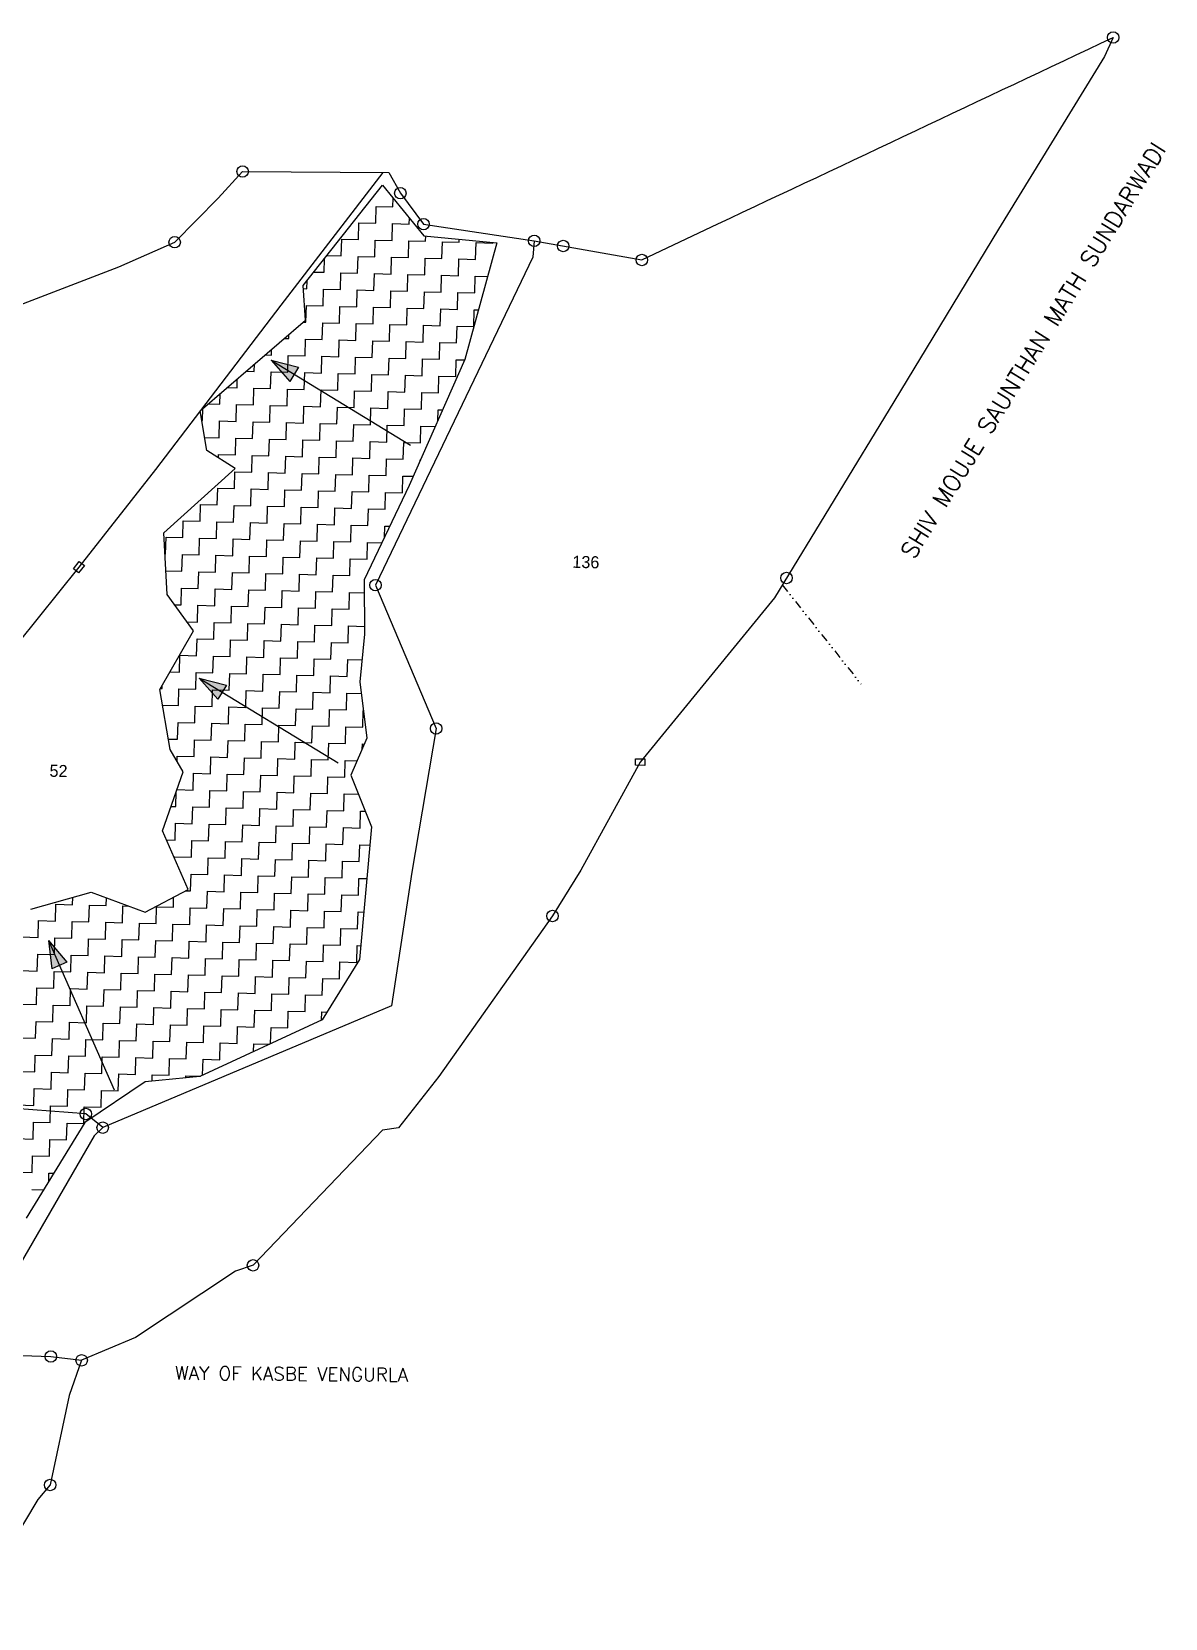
# Model space of a CAD drawing. Header units: metres. Extents: x 351065 to 355926, y 1754202 to 1757814.
# Drawn here: x 355243 to 355926, y 1756716 to 1757672 of the extents above; entities that cross this region are included whole.
import ezdxf

# ---------------------------------------------------------------- set-up
doc = ezdxf.new("R2010")
doc.units = ezdxf.units.M
doc.header["$MEASUREMENT"] = 0
doc.linetypes.add('DIVIDE', pattern=[1.25, 0.5, -0.25, 0, -0.25, 0, -0.25])
for name, color, linetype in [('POLY_HATCH', 12, 'Continuous'), ('POLY_PARCEL', 6, 'Continuous'), ('TEXT_MAPOUT', 7, 'Continuous'), ('TEXT_PARCEL', 7, 'Continuous'), ('V_BOUND_LINE', 7, 'Continuous'), ('V_DIVIDE_LINE', 7, 'DIVIDE')]:
    doc.layers.add(name, color=color, linetype=linetype)
doc.styles.get("Standard").update_dxf_attribs({"font": 'simplex.shx'})
doc.styles.add('TEXT_MAP', font='', dxfattribs={"height": 2.5})
doc.styles.get('TEXT_MAP').set_extended_font_data('Kruti Dev 050')

msp = doc.modelspace()

# ---------------------------------------------------------------- hatches: boundary and pattern name
h = msp.add_hatch(color=256)
h.paths.add_polyline_path([(355401.56, 1757465.46), (355404.15, 1757469.72), (355387.64, 1757473.94)])
h.paths.add_polyline_path([(355387.64, 1757473.94), (355398.97, 1757461.21), (355401.56, 1757465.46)])
h = msp.add_hatch(color=256)
h.paths.add_polyline_path([(355358.11, 1757274.09), (355360.7, 1757278.35), (355344.18, 1757282.56)])
h.paths.add_polyline_path([(355344.18, 1757282.56), (355355.52, 1757269.83), (355358.11, 1757274.09)])
h = msp.add_hatch(color=256)
h.paths.add_polyline_path([(355259.98, 1757109.56), (355264.55, 1757111.58), (355253.41, 1757124.48)])
h.paths.add_polyline_path([(355253.41, 1757124.48), (355255.42, 1757107.55), (355259.98, 1757109.56)])

# ---------------------------------------------------------------- linework, layer by layer
for points in [[(355387.64, 1757473.94), (355471.52, 1757422.87)], [(355387.64, 1757473.94), (355398.97, 1757461.21)], [(355387.64, 1757473.94), (355404.15, 1757469.72)], [(355404.15, 1757469.72), (355398.97, 1757461.21)], [(355344.18, 1757282.56), (355428.07, 1757231.5)], [(355344.18, 1757282.56), (355355.52, 1757269.83)], [(355344.18, 1757282.56), (355360.7, 1757278.35)], [(355360.7, 1757278.35), (355355.52, 1757269.83)], [(355253.41, 1757124.48), (355293.01, 1757034.61)], [(355253.41, 1757124.48), (355255.42, 1757107.55)], [(355253.41, 1757124.48), (355264.55, 1757111.58)], [(355264.55, 1757111.58), (355255.42, 1757107.55)]]:
    msp.add_lwpolyline(points)
for points in [[(355268.52, 1757348.41), (355272, 1757352.84), (355275.06, 1757350.44), (355271.59, 1757346.01)], [(355607.23, 1757234.01), (355612.86, 1757233.86), (355612.76, 1757229.97), (355607.13, 1757230.11)]]:
    msp.add_lwpolyline(points, close=True)
for centre in [(355894.97, 1757668.38), (355370.42, 1757587.62), (355465.48, 1757574.59), (355479.48, 1757555.99), (355329.49, 1757545.04), (355546.14, 1757545.88), (355563.62, 1757542.78), (355611.02, 1757534.38), (355698.16, 1757342.87), (355450.44, 1757338.52), (355487.01, 1757252.21), (355557.15, 1757139.31), (355275.96, 1757020.1), (355286.09, 1757011.87), (355376.71, 1756928.94), (355254.87, 1756874), (355273.41, 1756871.74), (355254.4, 1756796.67)]:
    msp.add_circle(centre, 3.45)
at = {"layer": 'POLY_HATCH'}
for p, q in [((355406.95, 1757519.02), (355454.71, 1757579.34)), ((355454.71, 1757579.34), (355479.6, 1757548.95)), ((355479.6, 1757548.95), (355523.66, 1757544.74)), ((355523.66, 1757544.74), (355504.39, 1757474.46)), ((355408.31, 1757498.07), (355406.95, 1757519.02)), ((355344.87, 1757443.48), (355408.31, 1757498.07)), ((355504.39, 1757474.46), (355470.82, 1757398.54)), ((355348.78, 1757419.58), (355344.87, 1757443.48)), ((355365.97, 1757408.88), (355348.78, 1757419.58)), ((355322.86, 1757369.98), (355365.97, 1757408.88)), ((355470.82, 1757398.54), (355443.69, 1757341.79)), ((355325, 1757333), (355322.86, 1757369.98)), ((355340.86, 1757311.05), (355325, 1757333)), ((355443.69, 1757341.79), (355443.87, 1757308.96)), ((355320.44, 1757275.67), (355340.86, 1757311.05)), ((355443.87, 1757308.96), (355441.08, 1757280.31)), ((355326.71, 1757239.61), (355320.44, 1757275.67)), ((355441.08, 1757280.31), (355445.35, 1757246.35)), ((355334.58, 1757226.07), (355326.71, 1757239.61)), ((355445.35, 1757246.35), (355435.53, 1757224.03)), ((355322.16, 1757190.61), (355334.58, 1757226.07)), ((355435.53, 1757224.03), (355448.08, 1757192.93)), ((355337.69, 1757155.33), (355322.16, 1757190.61)), ((355448.08, 1757192.93), (355440.9, 1757113.11)), ((355242.9, 1757143.4), (355279.11, 1757153.76)), ((355279.11, 1757153.76), (355311.66, 1757141.64)), ((355311.66, 1757141.64), (355337.69, 1757155.33)), ((355440.9, 1757113.11), (355418.4, 1757076.76)), ((355418.4, 1757076.76), (355344.61, 1757042.75)), ((355311.66, 1757039.49), (355275.4, 1757014.91)), ((355344.61, 1757042.75), (355311.66, 1757039.49)), ((355275.4, 1757014.91), (355240.04, 1756957.35))]:
    msp.add_line(p, q, dxfattribs=at)
at = {"layer": 'POLY_HATCH', "linetype": 'Continuous'}
for p, q in [((355450.61, 1757556.52), (355450.87, 1757566.64)), ((355450.87, 1757566.64), (355460.99, 1757566.38)), ((355460.99, 1757566.38), (355461.12, 1757571.51)), ((355440.24, 1757546.66), (355440.5, 1757556.78)), ((355440.5, 1757556.78), (355450.61, 1757556.52)), ((355460.47, 1757546.14), (355460.73, 1757556.26)), ((355460.73, 1757556.26), (355470.85, 1757556)), ((355470.85, 1757556), (355470.94, 1757559.53)), ((355429.86, 1757536.81), (355430.12, 1757546.92)), ((355430.12, 1757546.92), (355440.24, 1757546.66)), ((355450.1, 1757536.29), (355450.36, 1757546.4)), ((355450.36, 1757546.4), (355460.47, 1757546.14)), ((355470.33, 1757535.77), (355470.59, 1757545.88)), ((355470.59, 1757545.88), (355480.71, 1757545.63)), ((355480.71, 1757545.63), (355480.79, 1757548.84)), ((355490.56, 1757535.25), (355490.82, 1757545.37)), ((355490.82, 1757545.37), (355500.94, 1757545.11)), ((355500.94, 1757545.11), (355500.99, 1757546.91)), ((355510.8, 1757534.73), (355511.06, 1757544.85)), ((355511.06, 1757544.85), (355521.17, 1757544.59)), ((355521.17, 1757544.59), (355521.19, 1757544.98)), ((355419.48, 1757526.95), (355419.69, 1757535.12)), ((355421.21, 1757537.03), (355429.86, 1757536.81)), ((355439.72, 1757526.43), (355439.98, 1757536.55)), ((355439.98, 1757536.55), (355450.1, 1757536.29)), ((355459.95, 1757525.91), (355460.21, 1757536.03)), ((355460.21, 1757536.03), (355470.33, 1757535.77)), ((355480.19, 1757525.39), (355480.45, 1757535.51)), ((355480.45, 1757535.51), (355490.56, 1757535.25)), ((355500.42, 1757524.87), (355500.68, 1757534.99)), ((355500.68, 1757534.99), (355510.8, 1757534.73)), ((355413.35, 1757527.11), (355419.48, 1757526.95)), ((355429.34, 1757516.57), (355429.6, 1757526.69)), ((355429.6, 1757526.69), (355439.72, 1757526.43)), ((355449.58, 1757516.05), (355449.84, 1757526.17)), ((355449.84, 1757526.17), (355459.95, 1757525.91)), ((355469.81, 1757515.53), (355470.07, 1757525.65)), ((355470.07, 1757525.65), (355480.19, 1757525.39)), ((355490.04, 1757515.01), (355490.3, 1757525.13)), ((355490.3, 1757525.13), (355500.42, 1757524.87)), ((355510.28, 1757514.5), (355510.54, 1757524.61)), ((355510.54, 1757524.61), (355518.09, 1757524.42)), ((355407.07, 1757517.14), (355409.11, 1757517.09)), ((355409.11, 1757517.09), (355409.23, 1757521.9)), ((355418.97, 1757506.71), (355419.22, 1757516.83)), ((355419.22, 1757516.83), (355429.34, 1757516.57)), ((355439.2, 1757506.2), (355439.46, 1757516.31)), ((355439.46, 1757516.31), (355449.58, 1757516.05)), ((355459.43, 1757505.68), (355459.69, 1757515.79)), ((355459.69, 1757515.79), (355469.81, 1757515.53)), ((355479.67, 1757505.16), (355479.93, 1757515.27)), ((355479.93, 1757515.27), (355490.04, 1757515.01)), ((355499.9, 1757504.64), (355500.16, 1757514.75)), ((355500.16, 1757514.75), (355510.28, 1757514.5)), ((355408.59, 1757496.86), (355408.85, 1757506.97)), ((355408.85, 1757506.97), (355418.97, 1757506.71)), ((355428.82, 1757496.34), (355429.08, 1757506.45)), ((355429.08, 1757506.45), (355439.2, 1757506.2)), ((355449.06, 1757495.82), (355449.32, 1757505.94)), ((355449.32, 1757505.94), (355459.43, 1757505.68)), ((355469.29, 1757495.3), (355469.55, 1757505.42)), ((355469.55, 1757505.42), (355479.67, 1757505.16)), ((355489.53, 1757494.78), (355489.79, 1757504.9)), ((355489.79, 1757504.9), (355499.9, 1757504.64)), ((355406.95, 1757496.9), (355408.59, 1757496.86)), ((355418.45, 1757486.48), (355418.71, 1757496.6)), ((355418.71, 1757496.6), (355428.82, 1757496.34)), ((355438.68, 1757485.96), (355438.94, 1757496.08)), ((355438.94, 1757496.08), (355449.06, 1757495.82)), ((355458.91, 1757485.44), (355459.17, 1757495.56)), ((355459.17, 1757495.56), (355469.29, 1757495.3)), ((355509.76, 1757494.26), (355510.02, 1757504.38)), ((355510.02, 1757504.38), (355512.58, 1757504.31)), ((355395.53, 1757487.07), (355398.21, 1757487)), ((355398.21, 1757487), (355398.27, 1757489.43)), ((355408.07, 1757476.62), (355408.33, 1757486.74)), ((355408.33, 1757486.74), (355418.45, 1757486.48)), ((355428.3, 1757476.1), (355428.56, 1757486.22)), ((355428.56, 1757486.22), (355438.68, 1757485.96)), ((355448.54, 1757475.58), (355448.8, 1757485.7)), ((355448.8, 1757485.7), (355458.91, 1757485.44)), ((355479.15, 1757484.92), (355479.41, 1757495.04)), ((355479.41, 1757495.04), (355489.53, 1757494.78)), ((355499.38, 1757484.4), (355499.64, 1757494.52)), ((355499.64, 1757494.52), (355509.76, 1757494.26)), ((355384.1, 1757477.24), (355387.84, 1757477.14)), ((355387.84, 1757477.14), (355387.92, 1757480.52)), ((355397.69, 1757466.77), (355397.95, 1757476.88)), ((355397.95, 1757476.88), (355408.07, 1757476.62)), ((355417.93, 1757466.25), (355418.19, 1757476.36)), ((355418.19, 1757476.36), (355428.3, 1757476.1)), ((355468.77, 1757475.07), (355469.03, 1757485.18)), ((355469.03, 1757485.18), (355479.15, 1757484.92)), ((355489.01, 1757474.55), (355489.27, 1757484.66)), ((355489.27, 1757484.66), (355499.38, 1757484.4)), ((355372.68, 1757467.41), (355377.46, 1757467.28)), ((355377.46, 1757467.28), (355377.57, 1757471.61)), ((355387.32, 1757456.91), (355387.58, 1757467.02)), ((355387.58, 1757467.02), (355397.69, 1757466.77)), ((355438.16, 1757465.73), (355438.42, 1757475.84)), ((355438.42, 1757475.84), (355448.54, 1757475.58)), ((355458.4, 1757465.21), (355458.66, 1757475.32)), ((355458.66, 1757475.32), (355468.77, 1757475.07)), ((355478.63, 1757464.69), (355478.89, 1757474.81)), ((355478.89, 1757474.81), (355489.01, 1757474.55)), ((355498.86, 1757464.17), (355499.12, 1757474.29)), ((355499.12, 1757474.29), (355504.26, 1757474.15)), ((355361.26, 1757457.58), (355367.08, 1757457.43)), ((355367.08, 1757457.43), (355367.22, 1757462.71)), ((355376.94, 1757447.05), (355377.2, 1757457.17)), ((355377.2, 1757457.17), (355387.32, 1757456.91)), ((355407.55, 1757456.39), (355407.81, 1757466.51)), ((355407.81, 1757466.51), (355417.93, 1757466.25)), ((355427.78, 1757455.87), (355428.04, 1757465.99)), ((355428.04, 1757465.99), (355438.16, 1757465.73)), ((355448.02, 1757455.35), (355448.28, 1757465.47)), ((355448.28, 1757465.47), (355458.4, 1757465.21)), ((355468.25, 1757454.83), (355468.51, 1757464.95)), ((355468.51, 1757464.95), (355478.63, 1757464.69)), ((355488.49, 1757454.31), (355488.75, 1757464.43)), ((355488.75, 1757464.43), (355498.86, 1757464.17)), ((355349.83, 1757447.75), (355356.71, 1757447.57)), ((355356.71, 1757447.57), (355356.86, 1757453.8)), ((355397.17, 1757446.53), (355397.43, 1757456.65)), ((355397.43, 1757456.65), (355407.55, 1757456.39)), ((355417.41, 1757446.01), (355417.67, 1757456.13)), ((355417.67, 1757456.13), (355427.78, 1757455.87)), ((355437.64, 1757445.49), (355437.9, 1757455.61)), ((355437.9, 1757455.61), (355448.02, 1757455.35)), ((355457.88, 1757444.97), (355458.14, 1757455.09)), ((355458.14, 1757455.09), (355468.25, 1757454.83)), ((355478.11, 1757444.45), (355478.37, 1757454.57)), ((355478.37, 1757454.57), (355488.49, 1757454.31)), ((355346.33, 1757437.71), (355346.51, 1757444.89)), ((355366.56, 1757437.19), (355366.82, 1757447.31)), ((355366.82, 1757447.31), (355376.94, 1757447.05)), ((355386.8, 1757436.67), (355387.06, 1757446.79)), ((355387.06, 1757446.79), (355397.17, 1757446.53)), ((355407.03, 1757436.15), (355407.29, 1757446.27)), ((355407.29, 1757446.27), (355417.41, 1757446.01)), ((355427.27, 1757435.63), (355427.52, 1757445.75)), ((355427.52, 1757445.75), (355437.64, 1757445.49)), ((355447.5, 1757435.12), (355447.76, 1757445.23)), ((355447.76, 1757445.23), (355457.88, 1757444.97)), ((355467.73, 1757434.6), (355467.99, 1757444.71)), ((355467.99, 1757444.71), (355478.11, 1757444.45)), ((355488.06, 1757437.52), (355488.23, 1757444.19)), ((355488.23, 1757444.19), (355490.98, 1757444.12)), ((355345.81, 1757437.72), (355346.33, 1757437.71)), ((355356.19, 1757427.33), (355356.45, 1757437.45)), ((355356.45, 1757437.45), (355366.56, 1757437.19)), ((355376.42, 1757426.82), (355376.68, 1757436.93)), ((355376.68, 1757436.93), (355386.8, 1757436.67)), ((355396.65, 1757426.3), (355396.91, 1757436.41)), ((355396.91, 1757436.41), (355407.03, 1757436.15)), ((355416.89, 1757425.78), (355417.15, 1757435.89)), ((355417.15, 1757435.89), (355427.27, 1757435.63)), ((355437.12, 1757425.26), (355437.38, 1757435.38)), ((355437.38, 1757435.38), (355447.5, 1757435.12)), ((355457.36, 1757424.74), (355457.62, 1757434.86)), ((355457.62, 1757434.86), (355467.73, 1757434.6)), ((355477.59, 1757424.22), (355477.85, 1757434.34)), ((355477.85, 1757434.34), (355486.55, 1757434.11)), ((355347.48, 1757427.56), (355356.19, 1757427.33)), ((355366.04, 1757416.96), (355366.3, 1757427.08)), ((355366.3, 1757427.08), (355376.42, 1757426.82)), ((355386.28, 1757416.44), (355386.54, 1757426.56)), ((355386.54, 1757426.56), (355396.65, 1757426.3)), ((355406.51, 1757415.92), (355406.77, 1757426.04)), ((355406.77, 1757426.04), (355416.89, 1757425.78)), ((355426.75, 1757415.4), (355427.01, 1757425.52)), ((355427.01, 1757425.52), (355437.12, 1757425.26)), ((355446.98, 1757414.88), (355447.24, 1757425)), ((355447.24, 1757425), (355457.36, 1757424.74)), ((355467.21, 1757414.36), (355467.47, 1757424.48)), ((355467.47, 1757424.48), (355477.59, 1757424.22)), ((355355.87, 1757415.17), (355355.93, 1757417.22)), ((355355.93, 1757417.22), (355366.04, 1757416.96)), ((355375.9, 1757406.58), (355376.16, 1757416.7)), ((355376.16, 1757416.7), (355386.28, 1757416.44)), ((355396.14, 1757406.06), (355396.39, 1757416.18)), ((355396.39, 1757416.18), (355406.51, 1757415.92)), ((355416.37, 1757405.54), (355416.63, 1757415.66)), ((355416.63, 1757415.66), (355426.75, 1757415.4)), ((355436.6, 1757405.02), (355436.86, 1757415.14)), ((355436.86, 1757415.14), (355446.98, 1757414.88)), ((355456.84, 1757404.5), (355457.1, 1757414.62)), ((355457.1, 1757414.62), (355467.21, 1757414.36)), ((355477.31, 1757413.22), (355477.33, 1757414.1)), ((355477.33, 1757414.1), (355477.7, 1757414.09)), ((355365.52, 1757396.72), (355365.78, 1757406.84)), ((355365.78, 1757406.84), (355375.9, 1757406.58)), ((355385.76, 1757396.2), (355386.02, 1757406.32)), ((355386.02, 1757406.32), (355396.14, 1757406.06)), ((355405.99, 1757395.69), (355406.25, 1757405.8)), ((355406.25, 1757405.8), (355416.37, 1757405.54)), ((355426.23, 1757395.17), (355426.49, 1757405.28)), ((355426.49, 1757405.28), (355436.6, 1757405.02)), ((355446.46, 1757394.65), (355446.72, 1757404.76)), ((355446.72, 1757404.76), (355456.84, 1757404.5)), ((355466.7, 1757394.13), (355466.96, 1757404.25)), ((355466.96, 1757404.25), (355473.27, 1757404.08)), ((355355.15, 1757386.87), (355355.41, 1757396.98)), ((355355.41, 1757396.98), (355365.52, 1757396.72)), ((355375.38, 1757386.35), (355375.64, 1757396.46)), ((355375.64, 1757396.46), (355385.76, 1757396.2)), ((355395.62, 1757385.83), (355395.88, 1757395.95)), ((355395.88, 1757395.95), (355405.99, 1757395.69)), ((355415.85, 1757385.31), (355416.11, 1757395.43)), ((355416.11, 1757395.43), (355426.23, 1757395.17)), ((355436.08, 1757384.79), (355436.34, 1757394.91)), ((355436.34, 1757394.91), (355446.46, 1757394.65)), ((355456.32, 1757384.27), (355456.58, 1757394.39)), ((355456.58, 1757394.39), (355466.7, 1757394.13)), ((355344.77, 1757377.01), (355345.03, 1757387.13)), ((355345.03, 1757387.13), (355355.15, 1757386.87)), ((355365.01, 1757376.49), (355365.26, 1757386.61)), ((355365.26, 1757386.61), (355375.38, 1757386.35)), ((355385.24, 1757375.97), (355385.5, 1757386.09)), ((355385.5, 1757386.09), (355395.62, 1757385.83)), ((355405.47, 1757375.45), (355405.73, 1757385.57)), ((355405.73, 1757385.57), (355415.85, 1757385.31)), ((355425.71, 1757374.93), (355425.97, 1757385.05)), ((355425.97, 1757385.05), (355436.08, 1757384.79)), ((355445.94, 1757374.41), (355446.2, 1757384.53)), ((355446.2, 1757384.53), (355456.32, 1757384.27)), ((355334.39, 1757367.15), (355334.65, 1757377.27)), ((355334.65, 1757377.27), (355344.77, 1757377.01)), ((355354.63, 1757366.63), (355354.89, 1757376.75)), ((355354.89, 1757376.75), (355365.01, 1757376.49)), ((355374.86, 1757366.11), (355375.12, 1757376.23)), ((355375.12, 1757376.23), (355385.24, 1757375.97)), ((355395.1, 1757365.59), (355395.36, 1757375.71)), ((355395.36, 1757375.71), (355405.47, 1757375.45)), ((355415.33, 1757365.07), (355415.59, 1757375.19)), ((355415.59, 1757375.19), (355425.71, 1757374.93)), ((355435.57, 1757364.56), (355435.83, 1757374.67)), ((355435.83, 1757374.67), (355445.94, 1757374.41)), ((355455.88, 1757367.3), (355456.06, 1757374.15)), ((355456.06, 1757374.15), (355459.12, 1757374.07)), ((355324.02, 1757357.29), (355324.28, 1757367.41)), ((355324.28, 1757367.41), (355334.39, 1757367.15)), ((355344.25, 1757356.77), (355344.51, 1757366.89)), ((355344.51, 1757366.89), (355354.63, 1757366.63)), ((355364.49, 1757356.26), (355364.75, 1757366.37)), ((355364.75, 1757366.37), (355374.86, 1757366.11)), ((355384.72, 1757355.74), (355384.98, 1757365.85)), ((355384.98, 1757365.85), (355395.1, 1757365.59)), ((355404.95, 1757355.22), (355405.21, 1757365.33)), ((355405.21, 1757365.33), (355415.33, 1757365.07)), ((355425.19, 1757354.7), (355425.45, 1757364.82)), ((355425.45, 1757364.82), (355435.57, 1757364.56)), ((355445.42, 1757354.18), (355445.68, 1757364.3)), ((355445.68, 1757364.3), (355454.34, 1757364.07)), ((355323.59, 1757357.3), (355324.02, 1757357.29)), ((355333.88, 1757346.92), (355334.13, 1757357.03)), ((355334.13, 1757357.03), (355344.25, 1757356.77)), ((355354.11, 1757346.4), (355354.37, 1757356.52)), ((355354.37, 1757356.52), (355364.49, 1757356.26)), ((355374.34, 1757345.88), (355374.6, 1757356)), ((355374.6, 1757356), (355384.72, 1757355.74)), ((355394.58, 1757345.36), (355394.84, 1757355.48)), ((355394.84, 1757355.48), (355404.95, 1757355.22)), ((355414.81, 1757344.84), (355415.07, 1757354.96)), ((355415.07, 1757354.96), (355425.19, 1757354.7)), ((355435.05, 1757344.32), (355435.31, 1757354.44)), ((355435.31, 1757354.44), (355445.42, 1757354.18)), ((355324.18, 1757347.17), (355333.88, 1757346.92)), ((355343.73, 1757336.54), (355343.99, 1757346.66)), ((355343.99, 1757346.66), (355354.11, 1757346.4)), ((355363.97, 1757336.02), (355364.23, 1757346.14)), ((355364.23, 1757346.14), (355374.34, 1757345.88)), ((355384.2, 1757335.5), (355384.46, 1757345.62)), ((355384.46, 1757345.62), (355394.58, 1757345.36)), ((355404.44, 1757334.98), (355404.69, 1757345.1)), ((355404.69, 1757345.1), (355414.81, 1757344.84)), ((355424.67, 1757334.46), (355424.93, 1757344.58)), ((355424.93, 1757344.58), (355435.05, 1757344.32)), ((355333.36, 1757326.68), (355333.62, 1757336.8)), ((355333.62, 1757336.8), (355343.73, 1757336.54)), ((355353.59, 1757326.16), (355353.85, 1757336.28)), ((355353.85, 1757336.28), (355363.97, 1757336.02)), ((355373.82, 1757325.64), (355374.08, 1757335.76)), ((355374.08, 1757335.76), (355384.2, 1757335.5)), ((355394.06, 1757325.13), (355394.32, 1757335.24)), ((355394.32, 1757335.24), (355404.44, 1757334.98)), ((355414.29, 1757324.61), (355414.55, 1757334.72)), ((355414.55, 1757334.72), (355424.67, 1757334.46)), ((355434.53, 1757324.09), (355434.79, 1757334.2)), ((355434.79, 1757334.2), (355443.73, 1757333.97)), ((355329.49, 1757326.78), (355333.36, 1757326.68)), ((355343.21, 1757316.31), (355343.47, 1757326.42)), ((355343.47, 1757326.42), (355353.59, 1757326.16)), ((355363.45, 1757315.79), (355363.71, 1757325.9)), ((355363.71, 1757325.9), (355373.82, 1757325.64)), ((355383.68, 1757315.27), (355383.94, 1757325.38)), ((355383.94, 1757325.38), (355394.06, 1757325.13)), ((355403.92, 1757314.75), (355404.18, 1757324.87)), ((355404.18, 1757324.87), (355414.29, 1757324.61)), ((355424.15, 1757314.23), (355424.41, 1757324.35)), ((355424.41, 1757324.35), (355434.53, 1757324.09)), ((355336.95, 1757316.47), (355343.21, 1757316.31)), ((355353.07, 1757305.93), (355353.33, 1757316.05)), ((355353.33, 1757316.05), (355363.45, 1757315.79)), ((355373.31, 1757305.41), (355373.56, 1757315.53)), ((355373.56, 1757315.53), (355383.68, 1757315.27)), ((355393.54, 1757304.89), (355393.8, 1757315.01)), ((355393.8, 1757315.01), (355403.92, 1757314.75)), ((355413.77, 1757304.37), (355414.03, 1757314.49)), ((355414.03, 1757314.49), (355424.15, 1757314.23)), ((355434.01, 1757303.85), (355434.27, 1757313.97)), ((355434.27, 1757313.97), (355443.84, 1757313.72)), ((355342.69, 1757296.07), (355342.95, 1757306.19)), ((355342.95, 1757306.19), (355353.07, 1757305.93)), ((355362.93, 1757295.55), (355363.19, 1757305.67)), ((355363.19, 1757305.67), (355373.31, 1757305.41)), ((355383.16, 1757295.03), (355383.42, 1757305.15)), ((355383.42, 1757305.15), (355393.54, 1757304.89)), ((355403.4, 1757294.51), (355403.66, 1757304.63)), ((355403.66, 1757304.63), (355413.77, 1757304.37)), ((355332.32, 1757286.21), (355332.58, 1757296.33)), ((355332.58, 1757296.33), (355342.69, 1757296.07)), ((355352.55, 1757285.7), (355352.81, 1757295.81)), ((355352.81, 1757295.81), (355362.93, 1757295.55)), ((355372.79, 1757285.18), (355373.05, 1757295.29)), ((355373.05, 1757295.29), (355383.16, 1757295.03)), ((355393.02, 1757284.66), (355393.28, 1757294.77)), ((355393.28, 1757294.77), (355403.4, 1757294.51)), ((355423.63, 1757294), (355423.89, 1757304.11)), ((355423.89, 1757304.11), (355434.01, 1757303.85)), ((355326.61, 1757286.36), (355332.32, 1757286.21)), ((355342.18, 1757275.84), (355342.43, 1757285.95)), ((355342.43, 1757285.95), (355352.55, 1757285.7)), ((355362.41, 1757275.32), (355362.67, 1757285.44)), ((355362.67, 1757285.44), (355372.79, 1757285.18)), ((355413.25, 1757284.14), (355413.51, 1757294.25)), ((355413.51, 1757294.25), (355423.63, 1757294)), ((355433.49, 1757283.62), (355433.75, 1757293.74)), ((355433.75, 1757293.74), (355442.37, 1757293.51)), ((355320.86, 1757276.38), (355321.94, 1757276.36)), ((355321.94, 1757276.36), (355321.99, 1757278.35)), ((355331.8, 1757265.98), (355332.06, 1757276.1)), ((355332.06, 1757276.1), (355342.18, 1757275.84)), ((355352.03, 1757265.46), (355352.29, 1757275.58)), ((355352.29, 1757275.58), (355362.41, 1757275.32)), ((355382.64, 1757274.8), (355382.9, 1757284.92)), ((355382.9, 1757284.92), (355393.02, 1757284.66)), ((355402.88, 1757274.28), (355403.14, 1757284.4)), ((355403.14, 1757284.4), (355413.25, 1757284.14)), ((355423.11, 1757273.76), (355423.37, 1757283.88)), ((355423.37, 1757283.88), (355433.49, 1757283.62)), ((355322.08, 1757266.23), (355331.8, 1757265.98)), ((355372.27, 1757264.94), (355372.53, 1757275.06)), ((355372.53, 1757275.06), (355382.64, 1757274.8)), ((355392.5, 1757264.42), (355392.76, 1757274.54)), ((355392.76, 1757274.54), (355402.88, 1757274.28)), ((355412.74, 1757263.9), (355412.99, 1757274.02)), ((355412.99, 1757274.02), (355423.11, 1757273.76)), ((355432.97, 1757263.38), (355433.23, 1757273.5)), ((355433.23, 1757273.5), (355441.96, 1757273.28)), ((355341.66, 1757255.6), (355341.92, 1757265.72)), ((355341.92, 1757265.72), (355352.03, 1757265.46)), ((355361.89, 1757255.08), (355362.15, 1757265.2)), ((355362.15, 1757265.2), (355372.27, 1757264.94)), ((355382.12, 1757254.57), (355382.38, 1757264.68)), ((355382.38, 1757264.68), (355392.5, 1757264.42)), ((355402.36, 1757254.05), (355402.62, 1757264.16)), ((355402.62, 1757264.16), (355412.74, 1757263.9)), ((355422.59, 1757253.53), (355422.85, 1757263.64)), ((355422.85, 1757263.64), (355432.97, 1757263.38)), ((355442.83, 1757253.01), (355443.09, 1757263.12)), ((355443.09, 1757263.12), (355443.24, 1757263.12)), ((355331.28, 1757245.75), (355331.54, 1757255.86)), ((355331.54, 1757255.86), (355341.66, 1757255.6)), ((355351.51, 1757245.23), (355351.77, 1757255.34)), ((355351.77, 1757255.34), (355361.89, 1757255.08)), ((355371.75, 1757244.71), (355372.01, 1757254.82)), ((355372.01, 1757254.82), (355382.12, 1757254.57)), ((355391.98, 1757244.19), (355392.24, 1757254.31)), ((355392.24, 1757254.31), (355402.36, 1757254.05)), ((355412.22, 1757243.67), (355412.48, 1757253.79)), ((355412.48, 1757253.79), (355422.59, 1757253.53)), ((355432.45, 1757243.15), (355432.71, 1757253.27)), ((355432.71, 1757253.27), (355442.83, 1757253.01)), ((355325.62, 1757245.89), (355331.28, 1757245.75)), ((355341.14, 1757235.37), (355341.4, 1757245.49)), ((355341.4, 1757245.49), (355351.51, 1757245.23)), ((355361.37, 1757234.85), (355361.63, 1757244.97)), ((355361.63, 1757244.97), (355371.75, 1757244.71)), ((355381.61, 1757234.33), (355381.86, 1757244.45)), ((355381.86, 1757244.45), (355391.98, 1757244.19)), ((355401.84, 1757233.81), (355402.1, 1757243.93)), ((355402.1, 1757243.93), (355412.22, 1757243.67)), ((355422.07, 1757233.29), (355422.33, 1757243.41)), ((355422.33, 1757243.41), (355432.45, 1757243.15)), ((355442.49, 1757239.85), (355442.57, 1757242.89)), ((355442.57, 1757242.89), (355443.81, 1757242.86)), ((355330.94, 1757232.33), (355331.02, 1757235.63)), ((355331.02, 1757235.63), (355341.14, 1757235.37)), ((355350.99, 1757224.99), (355351.25, 1757235.11)), ((355351.25, 1757235.11), (355361.37, 1757234.85)), ((355371.23, 1757224.47), (355371.49, 1757234.59)), ((355371.49, 1757234.59), (355381.61, 1757234.33)), ((355391.46, 1757223.95), (355391.72, 1757234.07)), ((355391.72, 1757234.07), (355401.84, 1757233.81)), ((355411.7, 1757223.43), (355411.96, 1757233.55)), ((355411.96, 1757233.55), (355422.07, 1757233.29)), ((355431.93, 1757222.92), (355432.19, 1757233.03)), ((355432.19, 1757233.03), (355439.41, 1757232.85)), ((355340.62, 1757215.13), (355340.88, 1757225.25)), ((355340.88, 1757225.25), (355350.99, 1757224.99)), ((355360.85, 1757214.62), (355361.11, 1757224.73)), ((355361.11, 1757224.73), (355371.23, 1757224.47)), ((355381.09, 1757214.1), (355381.35, 1757224.21)), ((355381.35, 1757224.21), (355391.46, 1757223.95)), ((355401.32, 1757213.58), (355401.58, 1757223.69)), ((355401.58, 1757223.69), (355411.7, 1757223.43)), ((355421.55, 1757213.06), (355421.81, 1757223.18)), ((355421.81, 1757223.18), (355431.93, 1757222.92)), ((355330.24, 1757205.28), (355330.47, 1757214.35)), ((355330.84, 1757215.39), (355340.62, 1757215.13)), ((355350.48, 1757204.76), (355350.73, 1757214.88)), ((355350.73, 1757214.88), (355360.85, 1757214.62)), ((355370.71, 1757204.24), (355370.97, 1757214.36)), ((355370.97, 1757214.36), (355381.09, 1757214.1)), ((355390.94, 1757203.72), (355391.2, 1757213.84)), ((355391.2, 1757213.84), (355401.32, 1757213.58)), ((355411.18, 1757203.2), (355411.44, 1757213.32)), ((355411.44, 1757213.32), (355421.55, 1757213.06)), ((355431.41, 1757202.68), (355431.67, 1757212.8)), ((355431.67, 1757212.8), (355440.15, 1757212.58)), ((355327.32, 1757205.35), (355330.24, 1757205.28)), ((355340.1, 1757194.9), (355340.36, 1757205.02)), ((355340.36, 1757205.02), (355350.48, 1757204.76)), ((355360.33, 1757194.38), (355360.59, 1757204.5)), ((355360.59, 1757204.5), (355370.71, 1757204.24)), ((355380.57, 1757193.86), (355380.83, 1757203.98)), ((355380.83, 1757203.98), (355390.94, 1757203.72)), ((355400.8, 1757193.34), (355401.06, 1757203.46)), ((355401.06, 1757203.46), (355411.18, 1757203.2)), ((355421.04, 1757192.82), (355421.29, 1757202.94)), ((355421.29, 1757202.94), (355431.41, 1757202.68)), ((355441.27, 1757192.3), (355441.53, 1757202.42)), ((355441.53, 1757202.42), (355444.28, 1757202.35)), ((355329.72, 1757185.04), (355329.98, 1757195.16)), ((355329.98, 1757195.16), (355340.1, 1757194.9)), ((355349.96, 1757184.52), (355350.22, 1757194.64)), ((355350.22, 1757194.64), (355360.33, 1757194.38)), ((355370.19, 1757184), (355370.45, 1757194.12)), ((355370.45, 1757194.12), (355380.57, 1757193.86)), ((355390.42, 1757183.49), (355390.68, 1757193.6)), ((355390.68, 1757193.6), (355400.8, 1757193.34)), ((355410.66, 1757182.97), (355410.92, 1757193.08)), ((355410.92, 1757193.08), (355421.04, 1757192.82)), ((355430.89, 1757182.45), (355431.15, 1757192.56)), ((355431.15, 1757192.56), (355441.27, 1757192.3)), ((355324.55, 1757185.18), (355329.72, 1757185.04)), ((355339.58, 1757174.67), (355339.84, 1757184.78)), ((355339.84, 1757184.78), (355349.96, 1757184.52)), ((355359.81, 1757174.15), (355360.07, 1757184.26)), ((355360.07, 1757184.26), (355370.19, 1757184)), ((355380.05, 1757173.63), (355380.31, 1757183.75)), ((355380.31, 1757183.75), (355390.42, 1757183.49)), ((355400.28, 1757173.11), (355400.54, 1757183.23)), ((355400.54, 1757183.23), (355410.66, 1757182.97)), ((355420.52, 1757172.59), (355420.78, 1757182.71)), ((355420.78, 1757182.71), (355430.89, 1757182.45)), ((355440.75, 1757172.07), (355441.01, 1757182.19)), ((355441.01, 1757182.19), (355447.1, 1757182.03)), ((355329.44, 1757174.07), (355329.46, 1757174.93)), ((355329.46, 1757174.93), (355339.58, 1757174.67)), ((355349.44, 1757164.29), (355349.7, 1757174.41)), ((355349.7, 1757174.41), (355359.81, 1757174.15)), ((355369.67, 1757163.77), (355369.93, 1757173.89)), ((355369.93, 1757173.89), (355380.05, 1757173.63)), ((355389.91, 1757163.25), (355390.16, 1757173.37)), ((355390.16, 1757173.37), (355400.28, 1757173.11)), ((355410.14, 1757162.73), (355410.4, 1757172.85)), ((355410.4, 1757172.85), (355420.52, 1757172.59)), ((355430.37, 1757162.21), (355430.63, 1757172.33)), ((355430.63, 1757172.33), (355440.75, 1757172.07)), ((355339.06, 1757154.43), (355339.32, 1757164.55)), ((355339.32, 1757164.55), (355349.44, 1757164.29)), ((355359.29, 1757153.91), (355359.55, 1757164.03)), ((355359.55, 1757164.03), (355369.67, 1757163.77)), ((355379.53, 1757153.39), (355379.79, 1757163.51)), ((355379.79, 1757163.51), (355389.91, 1757163.25)), ((355399.76, 1757152.87), (355400.02, 1757162.99)), ((355400.02, 1757162.99), (355410.14, 1757162.73)), ((355420, 1757152.36), (355420.26, 1757162.47)), ((355420.26, 1757162.47), (355430.37, 1757162.21)), ((355440.23, 1757151.84), (355440.49, 1757161.95)), ((355440.49, 1757161.95), (355445.28, 1757161.83)), ((355336.12, 1757154.51), (355339.06, 1757154.43)), ((355348.92, 1757144.06), (355349.18, 1757154.17)), ((355349.18, 1757154.17), (355359.29, 1757153.91)), ((355369.15, 1757143.54), (355369.41, 1757153.65)), ((355369.41, 1757153.65), (355379.53, 1757153.39)), ((355389.39, 1757143.02), (355389.65, 1757153.13)), ((355389.65, 1757153.13), (355399.76, 1757152.87)), ((355409.62, 1757142.5), (355409.88, 1757152.62)), ((355409.88, 1757152.62), (355420, 1757152.36)), ((355429.85, 1757141.98), (355430.11, 1757152.1)), ((355430.11, 1757152.1), (355440.23, 1757151.84)), ((355257.6, 1757136.27), (355257.86, 1757146.39)), ((355257.86, 1757146.39), (355267.98, 1757146.13)), ((355267.98, 1757146.13), (355268.1, 1757150.61)), ((355277.84, 1757135.76), (355278.1, 1757145.87)), ((355278.1, 1757145.87), (355288.21, 1757145.61)), ((355288.21, 1757145.61), (355288.34, 1757150.32)), ((355298.07, 1757135.24), (355298.33, 1757145.35)), ((355298.33, 1757145.35), (355301.93, 1757145.26)), ((355318.31, 1757134.72), (355318.57, 1757144.83)), ((355318.57, 1757144.83), (355328.68, 1757144.57)), ((355328.68, 1757144.57), (355328.84, 1757150.68)), ((355338.54, 1757134.2), (355338.8, 1757144.32)), ((355338.8, 1757144.32), (355348.92, 1757144.06)), ((355358.78, 1757133.68), (355359.03, 1757143.8)), ((355359.03, 1757143.8), (355369.15, 1757143.54)), ((355379.01, 1757133.16), (355379.27, 1757143.28)), ((355379.27, 1757143.28), (355389.39, 1757143.02)), ((355399.24, 1757132.64), (355399.5, 1757142.76)), ((355399.5, 1757142.76), (355409.62, 1757142.5)), ((355419.48, 1757132.12), (355419.74, 1757142.24)), ((355419.74, 1757142.24), (355429.85, 1757141.98)), ((355247.23, 1757126.42), (355247.49, 1757136.53)), ((355247.49, 1757136.53), (355257.6, 1757136.27)), ((355267.46, 1757125.9), (355267.72, 1757136.02)), ((355267.72, 1757136.02), (355277.84, 1757135.76)), ((355287.7, 1757125.38), (355287.96, 1757135.5)), ((355287.96, 1757135.5), (355298.07, 1757135.24)), ((355307.93, 1757124.86), (355308.19, 1757134.98)), ((355308.19, 1757134.98), (355318.31, 1757134.72)), ((355328.16, 1757124.34), (355328.42, 1757134.46)), ((355328.42, 1757134.46), (355338.54, 1757134.2)), ((355348.4, 1757123.82), (355348.66, 1757133.94)), ((355348.66, 1757133.94), (355358.78, 1757133.68)), ((355368.63, 1757123.3), (355368.89, 1757133.42)), ((355368.89, 1757133.42), (355379.01, 1757133.16)), ((355388.87, 1757122.78), (355389.13, 1757132.9)), ((355389.13, 1757132.9), (355399.24, 1757132.64)), ((355409.1, 1757122.26), (355409.36, 1757132.38)), ((355409.36, 1757132.38), (355419.48, 1757132.12)), ((355439.71, 1757131.6), (355439.97, 1757141.72)), ((355439.97, 1757141.72), (355443.47, 1757141.63)), ((355237.11, 1757126.68), (355247.23, 1757126.42)), ((355257.08, 1757116.04), (355257.34, 1757126.16)), ((355257.34, 1757126.16), (355267.46, 1757125.9)), ((355277.32, 1757115.52), (355277.58, 1757125.64)), ((355277.58, 1757125.64), (355287.7, 1757125.38)), ((355297.55, 1757115), (355297.81, 1757125.12)), ((355297.81, 1757125.12), (355307.93, 1757124.86)), ((355317.79, 1757114.48), (355318.05, 1757124.6)), ((355318.05, 1757124.6), (355328.16, 1757124.34)), ((355338.02, 1757113.96), (355338.28, 1757124.08)), ((355338.28, 1757124.08), (355348.4, 1757123.82)), ((355358.26, 1757113.44), (355358.52, 1757123.56)), ((355358.52, 1757123.56), (355368.63, 1757123.3)), ((355378.49, 1757112.93), (355378.75, 1757123.04)), ((355378.75, 1757123.04), (355388.87, 1757122.78)), ((355429.34, 1757121.74), (355429.59, 1757131.86)), ((355429.59, 1757131.86), (355439.71, 1757131.6)), ((355246.71, 1757106.18), (355246.97, 1757116.3)), ((355246.97, 1757116.3), (355257.08, 1757116.04)), ((355266.94, 1757105.66), (355267.2, 1757115.78)), ((355267.2, 1757115.78), (355277.32, 1757115.52)), ((355287.18, 1757105.14), (355287.44, 1757115.26)), ((355287.44, 1757115.26), (355297.55, 1757115)), ((355307.41, 1757104.63), (355307.67, 1757114.74)), ((355307.67, 1757114.74), (355317.79, 1757114.48)), ((355327.64, 1757104.11), (355327.9, 1757114.22)), ((355327.9, 1757114.22), (355338.02, 1757113.96)), ((355347.88, 1757103.59), (355348.14, 1757113.7)), ((355348.14, 1757113.7), (355358.26, 1757113.44)), ((355368.11, 1757103.07), (355368.37, 1757113.18)), ((355368.37, 1757113.18), (355378.49, 1757112.93)), ((355398.72, 1757112.41), (355398.98, 1757122.52)), ((355398.98, 1757122.52), (355409.1, 1757122.26)), ((355418.96, 1757111.89), (355419.22, 1757122)), ((355419.22, 1757122), (355429.34, 1757121.74)), ((355439.19, 1757111.37), (355439.45, 1757121.48)), ((355439.45, 1757121.48), (355441.65, 1757121.43)), ((355236.59, 1757106.44), (355246.71, 1757106.18)), ((355256.57, 1757095.81), (355256.83, 1757105.92)), ((355256.83, 1757105.92), (355266.94, 1757105.66)), ((355276.8, 1757095.29), (355277.06, 1757105.4)), ((355277.06, 1757105.4), (355287.18, 1757105.14)), ((355297.03, 1757094.77), (355297.29, 1757104.88)), ((355297.29, 1757104.88), (355307.41, 1757104.63)), ((355317.27, 1757094.25), (355317.53, 1757104.37)), ((355317.53, 1757104.37), (355327.64, 1757104.11)), ((355337.5, 1757093.73), (355337.76, 1757103.85)), ((355337.76, 1757103.85), (355347.88, 1757103.59)), ((355388.35, 1757102.55), (355388.61, 1757112.67)), ((355388.61, 1757112.67), (355398.72, 1757112.41)), ((355408.58, 1757102.03), (355408.84, 1757112.15)), ((355408.84, 1757112.15), (355418.96, 1757111.89)), ((355428.82, 1757101.51), (355429.08, 1757111.63)), ((355429.08, 1757111.63), (355439.19, 1757111.37)), ((355246.19, 1757085.95), (355246.45, 1757096.07)), ((355246.45, 1757096.07), (355256.57, 1757095.81)), ((355266.42, 1757085.43), (355266.68, 1757095.55)), ((355266.68, 1757095.55), (355276.8, 1757095.29)), ((355286.66, 1757084.91), (355286.92, 1757095.03)), ((355286.92, 1757095.03), (355297.03, 1757094.77)), ((355306.89, 1757084.39), (355307.15, 1757094.51)), ((355307.15, 1757094.51), (355317.27, 1757094.25)), ((355327.13, 1757083.87), (355327.39, 1757093.99)), ((355327.39, 1757093.99), (355337.5, 1757093.73)), ((355357.74, 1757093.21), (355358, 1757103.33)), ((355358, 1757103.33), (355368.11, 1757103.07)), ((355377.97, 1757092.69), (355378.23, 1757102.81)), ((355378.23, 1757102.81), (355388.35, 1757102.55)), ((355398.21, 1757092.17), (355398.46, 1757102.29)), ((355398.46, 1757102.29), (355408.58, 1757102.03)), ((355418.44, 1757091.65), (355418.7, 1757101.77)), ((355418.7, 1757101.77), (355428.82, 1757101.51)), ((355236.07, 1757086.21), (355246.19, 1757085.95)), ((355256.05, 1757075.57), (355256.31, 1757085.69)), ((355256.31, 1757085.69), (355266.42, 1757085.43)), ((355276.28, 1757075.05), (355276.54, 1757085.17)), ((355276.54, 1757085.17), (355286.66, 1757084.91)), ((355296.51, 1757074.53), (355296.77, 1757084.65)), ((355296.77, 1757084.65), (355306.89, 1757084.39)), ((355347.36, 1757083.35), (355347.62, 1757093.47)), ((355347.62, 1757093.47), (355357.74, 1757093.21)), ((355367.59, 1757082.83), (355367.85, 1757092.95)), ((355367.85, 1757092.95), (355377.97, 1757092.69)), ((355387.83, 1757082.31), (355388.09, 1757092.43)), ((355388.09, 1757092.43), (355398.21, 1757092.17)), ((355408.06, 1757081.8), (355408.32, 1757091.91)), ((355408.32, 1757091.91), (355418.44, 1757091.65)), ((355245.67, 1757065.71), (355245.93, 1757075.83)), ((355245.93, 1757075.83), (355256.05, 1757075.57)), ((355265.9, 1757065.2), (355266.16, 1757075.31)), ((355266.16, 1757075.31), (355276.28, 1757075.05)), ((355316.75, 1757074.01), (355317.01, 1757084.13)), ((355317.01, 1757084.13), (355327.13, 1757083.87)), ((355336.98, 1757073.5), (355337.24, 1757083.61)), ((355337.24, 1757083.61), (355347.36, 1757083.35)), ((355357.22, 1757072.98), (355357.48, 1757083.09)), ((355357.48, 1757083.09), (355367.59, 1757082.83)), ((355377.45, 1757072.46), (355377.71, 1757082.57)), ((355377.71, 1757082.57), (355387.83, 1757082.31)), ((355397.69, 1757071.94), (355397.95, 1757082.05)), ((355397.95, 1757082.05), (355408.06, 1757081.8)), ((355418.05, 1757076.6), (355418.18, 1757081.54)), ((355418.18, 1757081.54), (355421.31, 1757081.46)), ((355235.55, 1757065.97), (355245.67, 1757065.71)), ((355255.53, 1757055.34), (355255.79, 1757065.45)), ((355255.79, 1757065.45), (355265.9, 1757065.2)), ((355286.14, 1757064.68), (355286.4, 1757074.79)), ((355286.4, 1757074.79), (355296.51, 1757074.53)), ((355306.37, 1757064.16), (355306.63, 1757074.27)), ((355306.63, 1757074.27), (355316.75, 1757074.01)), ((355326.61, 1757063.64), (355326.87, 1757073.75)), ((355326.87, 1757073.75), (355336.98, 1757073.5)), ((355346.84, 1757063.12), (355347.1, 1757073.24)), ((355347.1, 1757073.24), (355357.22, 1757072.98)), ((355367.08, 1757062.6), (355367.33, 1757072.72)), ((355367.33, 1757072.72), (355377.45, 1757072.46)), ((355387.32, 1757062.43), (355387.57, 1757072.2)), ((355387.57, 1757072.2), (355397.69, 1757071.94)), ((355275.76, 1757054.82), (355276.02, 1757064.94)), ((355276.02, 1757064.94), (355286.14, 1757064.68)), ((355296, 1757054.3), (355296.26, 1757064.42)), ((355296.26, 1757064.42), (355306.37, 1757064.16)), ((355316.23, 1757053.78), (355316.49, 1757063.9)), ((355316.49, 1757063.9), (355326.61, 1757063.64)), ((355336.46, 1757053.26), (355336.72, 1757063.38)), ((355336.72, 1757063.38), (355346.84, 1757063.12)), ((355356.7, 1757052.74), (355356.96, 1757062.86)), ((355356.96, 1757062.86), (355367.08, 1757062.6)), ((355377.07, 1757057.71), (355377.19, 1757062.34)), ((355377.19, 1757062.34), (355386.6, 1757062.1)), ((355245.15, 1757045.48), (355245.41, 1757055.6)), ((355245.41, 1757055.6), (355255.53, 1757055.34)), ((355265.38, 1757044.96), (355265.64, 1757055.08)), ((355265.64, 1757055.08), (355275.76, 1757054.82)), ((355285.62, 1757044.44), (355285.88, 1757054.56)), ((355285.88, 1757054.56), (355296, 1757054.3)), ((355305.85, 1757043.92), (355306.11, 1757054.04)), ((355306.11, 1757054.04), (355316.23, 1757053.78)), ((355326.09, 1757043.4), (355326.35, 1757053.52)), ((355326.35, 1757053.52), (355336.46, 1757053.26)), ((355346.34, 1757043.54), (355346.58, 1757053)), ((355346.58, 1757053), (355356.7, 1757052.74)), ((355235.03, 1757045.74), (355245.15, 1757045.48)), ((355255.01, 1757035.1), (355255.27, 1757045.22)), ((355255.27, 1757045.22), (355265.38, 1757044.96)), ((355275.24, 1757034.58), (355275.5, 1757044.7)), ((355275.5, 1757044.7), (355285.62, 1757044.44)), ((355295.48, 1757034.07), (355295.74, 1757044.18)), ((355295.74, 1757044.18), (355305.85, 1757043.92)), ((355315.87, 1757039.9), (355315.97, 1757043.66)), ((355315.97, 1757043.66), (355326.09, 1757043.4)), ((355336.17, 1757041.91), (355336.2, 1757043.14)), ((355336.2, 1757043.14), (355344.99, 1757042.92)), ((355244.63, 1757025.25), (355244.89, 1757035.36)), ((355244.89, 1757035.36), (355255.01, 1757035.1)), ((355264.87, 1757024.73), (355265.13, 1757034.84)), ((355265.13, 1757034.84), (355275.24, 1757034.58)), ((355285.1, 1757024.21), (355285.36, 1757034.32)), ((355285.36, 1757034.32), (355295.48, 1757034.07)), ((355234.51, 1757025.51), (355244.63, 1757025.25)), ((355254.49, 1757014.87), (355254.75, 1757024.99)), ((355254.75, 1757024.99), (355264.87, 1757024.73)), ((355274.72, 1757014.35), (355274.98, 1757024.47)), ((355274.98, 1757024.47), (355285.1, 1757024.21)), ((355244.11, 1757005.01), (355244.37, 1757015.13)), ((355244.37, 1757015.13), (355254.49, 1757014.87)), ((355264.35, 1757004.49), (355264.61, 1757014.61)), ((355264.61, 1757014.61), (355274.72, 1757014.35)), ((355233.99, 1757005.27), (355244.11, 1757005.01)), ((355253.97, 1756994.63), (355254.23, 1757004.75)), ((355254.23, 1757004.75), (355264.35, 1757004.49)), ((355243.59, 1756984.78), (355243.85, 1756994.89)), ((355243.85, 1756994.89), (355253.97, 1756994.63)), ((355233.48, 1756985.04), (355243.59, 1756984.78)), ((355253.58, 1756979.39), (355253.71, 1756984.52)), ((355253.71, 1756984.52), (355256.68, 1756984.44)), ((355243.33, 1756974.66), (355250.56, 1756974.47))]:
    msp.add_line(p, q, dxfattribs=at)
at = {"layer": 'POLY_PARCEL'}
for p, q in [((355454.93, 1757587.12), (355393.46, 1757507.11)), ((355546.14, 1757545.88), (355545.2, 1757536.12)), ((355545.2, 1757536.12), (355450.44, 1757338.52)), ((355393.46, 1757507.11), (355317.91, 1757408.16)), ((355317.91, 1757408.16), (355271.79, 1757349.43)), ((355271.79, 1757349.43), (355201.26, 1757261.78)), ((355450.44, 1757338.52), (355487.01, 1757252.21)), ((355487.01, 1757252.21), (355472.33, 1757165.74)), ((355472.33, 1757165.74), (355460.04, 1757085.27)), ((355460.04, 1757085.27), (355286.09, 1757011.87)), ((355275.96, 1757020.1), (355157.14, 1757029.23)), ((355286.09, 1757011.87), (355275.96, 1757020.1)), ((355286.09, 1757011.87), (355280.9, 1757006.97)), ((355280.9, 1757006.97), (355206.31, 1756877.85)), ((355226.22, 1756875.02), (355254.87, 1756874)), ((355254.87, 1756874), (355273.41, 1756871.74))]:
    msp.add_line(p, q, dxfattribs=at)
at = {"layer": 'V_BOUND_LINE'}
for p, q in [((355894.97, 1757668.38), (355889.75, 1757656.93)), ((355889.75, 1757656.93), (355825.85, 1757552.93)), ((355355.66, 1757571.58), (355370.42, 1757587.62)), ((355370.42, 1757587.62), (355458.47, 1757587.09)), ((355458.47, 1757587.09), (355465.48, 1757574.59)), ((355465.48, 1757574.59), (355479.48, 1757555.99)), ((355329.49, 1757545.04), (355355.66, 1757571.58)), ((355479.48, 1757555.99), (355546.14, 1757545.88)), ((355611.02, 1757534.38), (355656.76, 1757556.07)), ((355825.85, 1757552.93), (355762.87, 1757449)), ((355295.8, 1757530.27), (355329.49, 1757545.04)), ((355546.14, 1757545.88), (355611.02, 1757534.38)), ((355220.32, 1757501.23), (355295.8, 1757530.27)), ((355762.87, 1757449), (355690.84, 1757330.86)), ((355690.84, 1757330.86), (355610, 1757231.99)), ((355610, 1757231.99), (355574.15, 1757166.9)), ((355574.15, 1757166.9), (355557.15, 1757139.31)), ((355557.15, 1757139.31), (355488.63, 1757042.65)), ((355488.63, 1757042.65), (355464.28, 1757011.79)), ((355454.69, 1757010.3), (355376.71, 1756928.94)), ((355464.28, 1757011.79), (355454.69, 1757010.3)), ((355366.19, 1756925.44), (355305.92, 1756885.38)), ((355376.71, 1756928.94), (355366.19, 1756925.44)), ((355305.92, 1756885.38), (355273.41, 1756871.74)), ((355273.41, 1756871.74), (355265.92, 1756850.51)), ((355265.92, 1756850.51), (355254.4, 1756796.67)), ((355254.4, 1756796.67), (355246.93, 1756787.89)), ((355246.93, 1756787.89), (355203.89, 1756716.4))]:
    msp.add_line(p, q, dxfattribs=at)
msp.add_arc((296009.65, 1884384.34), 140154.15, 295.187519, 295.2951808, dxfattribs=at)
at = {"layer": 'V_DIVIDE_LINE', "ltscale": 10}
msp.add_line((355695.63, 1757338.71), (355743.17, 1757278.84), dxfattribs=at)

# ---------------------------------------------------------------- texts
at = {"layer": 'TEXT_MAPOUT'}
for s, height, rotation, p in [('SHIV MOUJE SAUNTHAN MATH SUNDARWADI ', 10.1205, 58.39635, (355775.02, 1757353.49)), ('WAY OF KASBE VENGURLA', 8.0964, 359.53929, (355329.53, 1756860.11))]:
    msp.add_text(s, height=height, rotation=rotation, dxfattribs=at).set_placement(p)
at = {"layer": 'TEXT_PARCEL', "style": 'TEXT_MAP'}
for s, p in [('136', (355569.05, 1757349.03)), ('52', (355253.99, 1757223.18))]:
    msp.add_text(s, height=7.287, rotation=358.53022, dxfattribs=at).set_placement(p)

doc.saveas('drawing.dxf')
